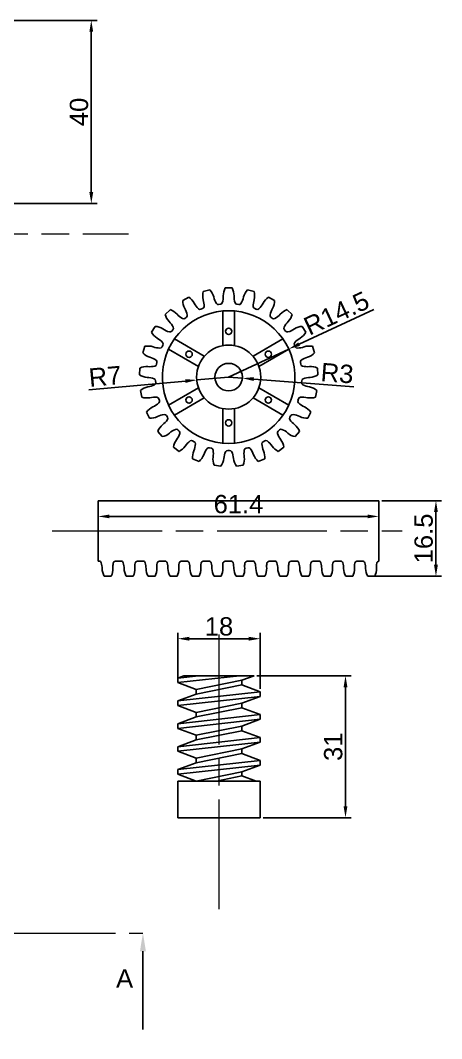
# Model space of a CAD drawing. Header units: millimetres. Extents: x -346 to -70, y -6 to 246.
# Drawn here: x -162.1 to -70, y 2.6 to 225 of the extents above; entities that cross this region are included whole.
import ezdxf
from ezdxf import colors
from ezdxf.entities.mleader import LeaderData, LeaderLine
from ezdxf.math import Vec2, Vec3

# ---------------------------------------------------------------- set-up
doc = ezdxf.new("R2010")
doc.units = ezdxf.units.MM
doc.linetypes.add('ACAD_ISO02W100', pattern=[15, 12, -3])
doc.linetypes.add('ACAD_ISO08W100', pattern=[36, 24, -3, 6, -3])
doc.layers.add('axis', color=7, linetype='ACAD_ISO08W100', lineweight=5)
doc.layers.add('hidden_line', color=7, linetype='ACAD_ISO02W100', lineweight=5)
doc.styles.get("Standard").update_dxf_attribs({"font": 'arial.ttf'})
doc.dimstyles.new('ISO-25', dxfattribs={"dimtxt": 4, "dimasz": 2.5, "dimexe": 1.25, "dimexo": 0.625, "dimtad": 1, "dimdsep": 46, "dimtxsty": 'Standard', "dimcen": 2.5, "dimadec": 0, "dimazin": 0, "dimtfac": 1, "dimtmove": 0, "dimatfit": 3, "dimfxl": 1, "dimarcsym": 0})

# ---------------------------------------------------------------- blocks, each defined once
blk = doc.blocks.new('*D11')
at = {"color": 0, "lineweight": -2, "transparency": 16777216}
for p, q in [((-227.72, 225.03), (-145.38, 225.03)), ((-146.63, 222.53), (-146.63, 187.53)), ((-227.72, 185.03), (-145.38, 185.03))]:
    blk.add_line(p, q, dxfattribs=at)
at = {"color": 0, "transparency": 16777216}
for points in [[(-147.05, 222.53), (-146.21, 222.53), (-146.63, 225.03)], [(-147.05, 187.53), (-146.21, 187.53), (-146.63, 185.03)]]:
    blk.add_solid(points, dxfattribs=at)
at = {"layer": 'Defpoints', "color": 0, "transparency": 16777216}
for p in [(-228.35, 225.03), (-228.35, 185.03), (-146.63, 185.03)]:
    blk.add_point(p, dxfattribs=at)
at = {"color": 0, "transparency": 16777216, "insert": (-149.3, 205.03), "char_height": 4, "attachment_point": 5, "rotation": 90}
blk.add_mtext('40', dxfattribs=at)
blk = doc.blocks.new('*D14')
at = {"color": 0, "lineweight": -2, "transparency": 16777216}
for p, q in [((-84.88, 161.91), (-101.19, 154.3)), ((-116.6, 147.11), (-103.46, 153.25))]:
    blk.add_line(p, q, dxfattribs=at)
at = {"color": 0, "transparency": 16777216}
blk.add_solid([(-101.37, 154.68), (-101.02, 153.93), (-103.46, 153.25)], dxfattribs=at)
at = {"layer": 'Defpoints', "color": 0, "transparency": 16777216}
for p in [(-103.46, 153.25), (-116.6, 147.11)]:
    blk.add_point(p, dxfattribs=at)
at = {"color": 0, "transparency": 16777216, "insert": (-93.03, 161.05), "char_height": 4, "attachment_point": 5, "rotation": 25.0155}
blk.add_mtext('R14.5', dxfattribs=at)
blk = doc.blocks.new('*D15')
at = {"color": 0, "lineweight": -2, "transparency": 16777216}
for p, q in [((-116.6, 147.11), (-123.57, 146.48)), ((-147.2, 144.32), (-126.06, 146.25))]:
    blk.add_line(p, q, dxfattribs=at)
at = {"color": 0, "transparency": 16777216}
blk.add_solid([(-126.1, 146.67), (-126.02, 145.84), (-123.57, 146.48)], dxfattribs=at)
at = {"layer": 'Defpoints', "color": 0, "transparency": 16777216}
for p in [(-116.6, 147.11), (-123.57, 146.48)]:
    blk.add_point(p, dxfattribs=at)
at = {"color": 0, "transparency": 16777216, "insert": (-143.61, 147.29), "char_height": 4, "attachment_point": 5, "rotation": 5.2086}
blk.add_mtext('R7', dxfattribs=at)
blk = doc.blocks.new('*D16')
at = {"color": 0, "lineweight": -2, "transparency": 16777216}
for p, q in [((-116.6, 147.11), (-113.61, 146.88)), ((-89.24, 144.99), (-111.11, 146.69))]:
    blk.add_line(p, q, dxfattribs=at)
at = {"color": 0, "transparency": 16777216}
blk.add_solid([(-111.08, 147.1), (-111.15, 146.27), (-113.61, 146.88)], dxfattribs=at)
at = {"layer": 'Defpoints', "color": 0, "transparency": 16777216}
for p in [(-116.6, 147.11), (-113.61, 146.88)]:
    blk.add_point(p, dxfattribs=at)
at = {"color": 0, "transparency": 16777216, "insert": (-92.88, 147.95), "char_height": 4, "attachment_point": 5, "rotation": 355.556}
blk.add_mtext('R3', dxfattribs=at)
blk = doc.blocks.new('*D17')
at = {"color": 0, "lineweight": -2, "transparency": 16777216}
for p, q in [((-127.71, 81.01), (-127.71, 91.22)), ((-109.71, 79.01), (-109.71, 91.22)), ((-125.21, 89.97), (-112.21, 89.97))]:
    blk.add_line(p, q, dxfattribs=at)
at = {"color": 0, "transparency": 16777216}
for points in [[(-125.21, 90.39), (-125.21, 89.55), (-127.71, 89.97)], [(-112.21, 90.39), (-112.21, 89.55), (-109.71, 89.97)]]:
    blk.add_solid(points, dxfattribs=at)
at = {"layer": 'Defpoints', "color": 0, "transparency": 16777216}
for p in [(-109.71, 89.97), (-127.71, 80.38), (-109.71, 78.39)]:
    blk.add_point(p, dxfattribs=at)
at = {"color": 0, "transparency": 16777216, "insert": (-118.71, 92.64), "char_height": 4, "attachment_point": 5}
blk.add_mtext('18', dxfattribs=at)
blk = doc.blocks.new('*D18')
at = {"color": 0, "lineweight": -2, "transparency": 16777216}
for p, q in [((-110.41, 81.88), (-89.81, 81.88)), ((-91.06, 79.38), (-91.06, 53.38)), ((-109.08, 50.88), (-89.81, 50.88))]:
    blk.add_line(p, q, dxfattribs=at)
at = {"color": 0, "transparency": 16777216}
for points in [[(-91.48, 79.38), (-90.64, 79.38), (-91.06, 81.88)], [(-91.48, 53.38), (-90.64, 53.38), (-91.06, 50.88)]]:
    blk.add_solid(points, dxfattribs=at)
at = {"layer": 'Defpoints', "color": 0, "transparency": 16777216}
for p in [(-111.03, 81.88), (-109.71, 50.88), (-91.06, 50.88)]:
    blk.add_point(p, dxfattribs=at)
at = {"color": 0, "transparency": 16777216, "insert": (-93.73, 66.38), "char_height": 4, "attachment_point": 5, "rotation": 90}
blk.add_mtext('31', dxfattribs=at)
blk = doc.blocks.new('*D19')
at = {"color": 0, "lineweight": -2, "transparency": 16777216}
for p, q in [((-83.12, 120.12), (-70.04, 120.12)), ((-71.29, 117.62), (-71.29, 106.12)), ((-84.8, 103.62), (-70.04, 103.62))]:
    blk.add_line(p, q, dxfattribs=at)
at = {"color": 0, "transparency": 16777216}
for points in [[(-71.71, 117.62), (-70.87, 117.62), (-71.29, 120.12)], [(-71.71, 106.12), (-70.87, 106.12), (-71.29, 103.62)]]:
    blk.add_solid(points, dxfattribs=at)
at = {"layer": 'Defpoints', "color": 0, "transparency": 16777216}
for p in [(-83.75, 120.12), (-85.43, 103.62), (-71.29, 103.62)]:
    blk.add_point(p, dxfattribs=at)
at = {"color": 0, "transparency": 16777216, "insert": (-73.96, 111.87), "char_height": 4, "attachment_point": 5, "rotation": 90}
blk.add_mtext('16.5', dxfattribs=at)
blk = doc.blocks.new('*D20')
at = {"color": 0, "lineweight": -2, "transparency": 16777216}
for p, q in [((-145.15, 119.49), (-145.15, 115.43)), ((-83.75, 119.49), (-83.75, 115.43)), ((-142.65, 116.68), (-86.25, 116.68))]:
    blk.add_line(p, q, dxfattribs=at)
at = {"color": 0, "transparency": 16777216}
for points in [[(-142.65, 117.1), (-142.65, 116.27), (-145.15, 116.68)], [(-86.25, 117.1), (-86.25, 116.27), (-83.75, 116.68)]]:
    blk.add_solid(points, dxfattribs=at)
at = {"layer": 'Defpoints', "color": 0, "transparency": 16777216}
for p in [(-145.15, 120.12), (-83.75, 120.12), (-83.75, 116.68)]:
    blk.add_point(p, dxfattribs=at)
at = {"color": 0, "transparency": 16777216, "insert": (-114.45, 119.35), "char_height": 4, "attachment_point": 5}
blk.add_mtext('61.4', dxfattribs=at)

msp = doc.modelspace()

# ---------------------------------------------------------------- linework, layer by layer
for p, q in [((-120.721, 166.188), (-122.174, 165.815)), ((-115.848, 166.614), (-117.348, 166.614)), ((-111.022, 165.815), (-112.475, 166.188)), ((-125.335, 164.563), (-126.65, 163.841)), ((-118.797, 162.962), (-118.403, 163.012)), ((-118.797, 162.962), (-118.403, 163.012)), ((-114.787, 163.011), (-114.393, 162.961)), ((-114.787, 163.011), (-114.393, 162.961)), ((-106.547, 163.841), (-107.861, 164.563)), ((-129.4, 161.842), (-130.493, 160.815)), ((-126.16, 159.942), (-125.839, 160.176)), ((-126.16, 159.942), (-125.839, 160.176)), ((-122.669, 161.917), (-122.3, 162.063)), ((-122.669, 161.917), (-122.3, 162.063)), ((-117.868, 161.558), (-117.868, 153.998)), ((-115.328, 161.558), (-115.328, 153.998)), ((-110.89, 162.061), (-110.521, 161.915)), ((-110.89, 162.061), (-110.521, 161.915)), ((-107.352, 160.172), (-107.031, 159.939)), ((-107.352, 160.172), (-107.031, 159.939)), ((-102.703, 160.815), (-103.796, 161.842)), ((-132.661, 158.196), (-133.464, 156.929)), ((-99.732, 156.929), (-100.536, 158.196)), ((-129.05, 157.161), (-128.797, 157.467)), ((-129.05, 157.161), (-128.797, 157.467)), ((-104.395, 157.463), (-104.142, 157.157)), ((-104.395, 157.463), (-104.142, 157.157)), ((-134.912, 153.853), (-135.375, 152.426)), ((-131.157, 153.749), (-130.988, 154.108)), ((-131.157, 153.749), (-130.988, 154.108)), ((-128.472, 155.436), (-121.925, 151.656)), ((-104.724, 155.436), (-111.272, 151.656)), ((-102.205, 154.103), (-102.036, 153.743)), ((-102.205, 154.103), (-102.036, 153.743)), ((-97.821, 152.426), (-98.284, 153.853)), ((-129.742, 153.236), (-123.195, 149.456)), ((-103.454, 153.236), (-110.002, 149.456)), ((-136.013, 149.087), (-136.107, 147.59)), ((-132.35, 149.92), (-132.276, 150.31)), ((-132.35, 149.92), (-132.276, 150.31)), ((-100.919, 150.304), (-100.845, 149.914)), ((-100.919, 150.304), (-100.845, 149.914)), ((-97.089, 147.59), (-97.184, 149.087)), ((-115.328, 147.114), (-115.328, 147.114)), ((-132.553, 145.914), (-132.578, 146.311)), ((-132.553, 145.914), (-132.578, 146.311)), ((-129.742, 140.992), (-123.195, 144.772)), ((-103.454, 140.992), (-110.002, 144.772)), ((-100.619, 146.305), (-100.644, 145.908)), ((-100.619, 146.305), (-100.644, 145.908)), ((-135.893, 144.197), (-135.612, 142.723)), ((-131.753, 141.984), (-131.876, 142.362)), ((-131.753, 141.984), (-131.876, 142.362)), ((-128.472, 138.792), (-121.925, 142.572)), ((-104.724, 138.792), (-111.272, 142.572)), ((-101.322, 142.356), (-101.445, 141.978)), ((-101.322, 142.356), (-101.445, 141.978)), ((-97.584, 142.723), (-97.303, 144.197)), ((-117.868, 132.67), (-117.868, 140.23)), ((-115.328, 132.67), (-115.328, 140.23)), ((-134.562, 139.49), (-133.923, 138.133)), ((-130.002, 138.376), (-130.214, 138.712)), ((-130.002, 138.376), (-130.214, 138.712)), ((-102.985, 138.706), (-103.198, 138.371)), ((-102.985, 138.706), (-103.198, 138.371)), ((-99.273, 138.133), (-98.635, 139.49)), ((-132.101, 135.262), (-131.145, 134.106)), ((-127.407, 135.317), (-127.697, 135.589)), ((-127.407, 135.317), (-127.697, 135.589)), ((-105.504, 135.585), (-105.793, 135.313)), ((-105.504, 135.585), (-105.793, 135.313)), ((-102.051, 134.106), (-101.095, 135.262)), ((-128.667, 131.779), (-127.453, 130.897)), ((-124.134, 133), (-124.482, 133.191)), ((-124.134, 133), (-124.482, 133.191)), ((-120.387, 131.569), (-120.772, 131.668)), ((-120.387, 131.569), (-120.772, 131.668)), ((-112.43, 131.666), (-112.815, 131.568)), ((-112.43, 131.666), (-112.815, 131.568)), ((-108.719, 133.188), (-109.067, 132.997)), ((-108.719, 133.188), (-109.067, 132.997)), ((-105.743, 130.897), (-104.529, 131.779)), ((-124.474, 129.259), (-123.079, 128.707)), ((-116.403, 131.115), (-116.8, 131.115)), ((-116.403, 131.115), (-116.8, 131.115)), ((-110.117, 128.707), (-108.722, 129.259)), ((-119.786, 127.862), (-118.298, 127.674)), ((-114.898, 127.674), (-113.41, 127.862)), ((-83.749, 120.119), (-145.146, 120.119)), ((-145.146, 120.119), (-145.146, 106.899)), ((-83.749, 106.899), (-83.749, 120.119)), ((-144.925, 106.899), (-145.146, 106.899)), ((-145.146, 106.899), (-145.146, 106.899)), ((-145.146, 106.899), (-145.146, 106.899)), ((-145.146, 106.899), (-145.146, 106.899)), ((-145.146, 106.899), (-145.146, 106.899)), ((-145.146, 106.899), (-145.146, 106.899)), ((-140.125, 106.899), (-141.349, 106.899)), ((-135.325, 106.899), (-136.549, 106.899)), ((-130.525, 106.899), (-131.749, 106.899)), ((-125.725, 106.899), (-126.949, 106.899)), ((-120.925, 106.899), (-122.149, 106.899)), ((-116.125, 106.899), (-117.349, 106.899)), ((-111.325, 106.899), (-112.549, 106.899)), ((-106.525, 106.899), (-107.749, 106.899)), ((-101.725, 106.899), (-102.949, 106.899)), ((-96.925, 106.899), (-98.149, 106.899)), ((-92.125, 106.899), (-93.349, 106.899)), ((-87.325, 106.899), (-88.549, 106.899)), ((-142.262, 103.616), (-143.794, 103.616)), ((-137.462, 103.616), (-138.994, 103.616)), ((-132.662, 103.616), (-134.194, 103.616)), ((-127.862, 103.616), (-129.394, 103.616)), ((-123.062, 103.616), (-124.594, 103.616)), ((-118.262, 103.616), (-119.794, 103.616)), ((-113.462, 103.616), (-114.994, 103.616)), ((-108.662, 103.616), (-110.194, 103.616)), ((-103.862, 103.616), (-105.394, 103.616)), ((-99.062, 103.616), (-100.594, 103.616)), ((-94.262, 103.616), (-95.794, 103.616)), ((-89.462, 103.616), (-90.994, 103.616)), ((-84.662, 103.616), (-86.194, 103.616)), ((-109.697, 83.383), (-109.697, 83.383)), ((-109.697, 83.383), (-109.697, 83.383)), ((-127.707, 81.383), (-126.373, 81.883)), ((-127.707, 80.383), (-114.199, 81.883)), ((-123.204, 81.883), (-127.707, 81.383)), ((-127.707, 81.383), (-127.707, 81.383)), ((-127.707, 81.383), (-127.707, 81.383)), ((-127.707, 80.383), (-127.707, 81.383)), ((-127.707, 80.383), (-123.707, 78.883)), ((-111.03, 81.883), (-126.373, 81.883)), ((-113.697, 80.883), (-123.707, 78.883)), ((-111.03, 81.883), (-113.697, 80.883)), ((-113.697, 80.883), (-113.697, 79.883)), ((-113.697, 79.883), (-113.697, 80.883)), ((-109.697, 78.383), (-127.707, 76.383)), ((-127.707, 76.383), (-123.707, 77.883)), ((-123.707, 77.883), (-113.697, 79.883)), ((-123.707, 78.883), (-123.707, 77.883)), ((-109.697, 78.383), (-113.697, 79.883)), ((-109.707, 77.379), (-109.707, 78.386)), ((-109.697, 78.383), (-109.697, 78.383)), ((-109.697, 78.383), (-109.697, 78.383)), ((-109.697, 77.383), (-109.697, 78.383)), ((-109.697, 77.383), (-109.697, 78.383)), ((-127.707, 75.383), (-109.697, 77.383)), ((-127.707, 76.383), (-127.707, 76.383)), ((-127.707, 76.383), (-127.707, 76.383)), ((-127.707, 75.383), (-127.707, 76.383)), ((-123.707, 73.883), (-113.697, 75.883)), ((-109.697, 77.383), (-113.697, 75.883)), ((-113.697, 75.883), (-113.697, 74.883)), ((-113.697, 75.883), (-113.697, 74.883)), ((-127.707, 75.383), (-123.707, 73.883)), ((-113.697, 74.883), (-123.707, 72.883)), ((-123.707, 73.883), (-123.707, 72.883)), ((-109.697, 73.383), (-113.697, 74.883)), ((-127.707, 71.383), (-109.697, 73.383)), ((-127.707, 71.383), (-123.707, 72.883)), ((-109.697, 72.383), (-127.707, 70.383)), ((-127.707, 71.383), (-127.707, 71.383)), ((-127.707, 71.383), (-127.707, 71.383)), ((-127.707, 70.383), (-127.707, 71.383)), ((-127.707, 70.383), (-127.707, 71.383)), ((-109.697, 72.383), (-113.697, 70.883)), ((-109.707, 72.379), (-109.707, 73.386)), ((-109.697, 73.383), (-109.697, 73.383)), ((-109.697, 73.383), (-109.697, 73.383)), ((-109.697, 72.383), (-109.697, 73.383)), ((-109.697, 73.383), (-109.697, 72.383)), ((-127.707, 70.383), (-123.707, 68.883)), ((-123.707, 68.883), (-113.697, 70.883)), ((-123.707, 67.883), (-113.697, 69.883)), ((-113.697, 70.883), (-113.697, 69.883)), ((-109.697, 68.383), (-113.697, 69.883)), ((-127.707, 66.383), (-109.697, 68.383)), ((-127.707, 66.383), (-123.707, 67.883)), ((-127.707, 65.383), (-109.697, 67.383)), ((-123.707, 68.883), (-123.707, 67.883)), ((-118.707, 68.883), (-118.707, 68.883)), ((-118.707, 68.883), (-118.707, 68.883)), ((-118.707, 68.883), (-118.707, 68.883)), ((-118.707, 68.883), (-118.707, 68.883)), ((-109.697, 67.383), (-113.697, 65.883)), ((-109.707, 67.379), (-109.707, 68.386)), ((-109.697, 68.383), (-109.697, 68.383)), ((-109.697, 68.383), (-109.697, 68.383)), ((-109.697, 67.383), (-109.697, 68.383)), ((-127.707, 66.383), (-127.707, 66.383)), ((-127.707, 66.383), (-127.707, 66.383)), ((-127.707, 65.383), (-127.707, 66.383)), ((-127.707, 65.383), (-123.707, 63.883)), ((-123.707, 63.883), (-113.697, 65.883)), ((-113.697, 64.883), (-123.707, 62.883)), ((-113.697, 65.883), (-113.697, 64.883)), ((-113.697, 65.883), (-113.697, 64.883)), ((-109.697, 63.383), (-113.697, 64.883)), ((-109.697, 63.383), (-127.707, 61.383)), ((-127.707, 61.383), (-123.707, 62.883)), ((-127.707, 60.383), (-109.697, 62.383)), ((-123.707, 62.883), (-123.707, 63.883)), ((-123.707, 63.883), (-123.707, 62.883)), ((-109.697, 62.383), (-113.697, 60.883)), ((-109.707, 62.379), (-109.707, 63.386)), ((-109.697, 63.383), (-109.697, 63.383)), ((-109.697, 63.383), (-109.697, 63.383)), ((-109.697, 62.383), (-109.697, 63.383)), ((-109.697, 62.383), (-109.697, 63.383)), ((-127.707, 61.383), (-127.707, 61.383)), ((-127.707, 61.383), (-127.707, 61.383)), ((-127.707, 60.383), (-127.707, 61.383)), ((-127.707, 60.383), (-123.707, 58.883)), ((-113.697, 60.883), (-123.707, 58.883)), ((-113.707, 60.052), (-119.232, 58.883)), ((-113.697, 60.883), (-113.707, 60.052)), ((-110.589, 58.883), (-113.707, 60.052)), ((-127.707, 58.883), (-127.707, 50.883)), ((-127.707, 50.883), (-127.707, 58.883)), ((-127.707, 58.883), (-109.707, 58.883)), ((-127.707, 58.883), (-123.707, 58.883)), ((-109.707, 58.883), (-113.707, 58.883)), ((-109.707, 50.883), (-109.707, 58.883)), ((-109.707, 50.883), (-109.707, 58.883)), ((-109.707, 58.552), (-109.707, 58.552)), ((-109.707, 58.552), (-109.707, 58.552)), ((-109.707, 57.552), (-109.707, 58.552)), ((-127.707, 50.883), (-109.707, 50.883))]:
    msp.add_line(p, q)
for centre, radius in [((-116.598, 157.114), 0.7), ((-116.598, 147.114), 7), ((-125.258, 152.114), 0.7), ((-107.938, 152.114), 0.7), ((-116.598, 147.114), 3), ((-125.258, 142.114), 0.7), ((-107.938, 142.114), 0.7), ((-116.598, 137.114), 0.7)]:
    msp.add_circle(centre, radius)
for centre, radius, start, end in [((-118.478, 164.93), 3.8, 166.52975, 193.78581), ((-123.533, 163.632), 3.8, 15.01419, 42.27025), ((-123.533, 163.632), 3.8, 15.01419, 42.27025), ((-115.718, 165.456), 4.229, 191.4562, 212.41643), ((-115.718, 165.456), 4.229, 191.4562, 212.41643), ((-122.012, 164.661), 4.229, 341.98357, 2.9438), ((-113.989, 164.838), 3.8, 152.12975, 179.38581), ((-119.207, 164.838), 3.8, 0.61419, 27.87025), ((-119.207, 164.838), 3.8, 0.61419, 27.87025), ((-111.184, 164.661), 4.229, 177.0562, 198.01643), ((-111.184, 164.661), 4.229, 177.0562, 198.01643), ((-117.478, 165.456), 4.229, 327.58357, 348.5438), ((-109.663, 163.632), 3.8, 137.72975, 164.98581), ((-114.718, 164.93), 3.8, 346.21419, 13.47025), ((-114.718, 164.93), 3.8, 346.21419, 13.47025), ((-122.85, 163.902), 3.8, 180.92975, 208.18581), ((-127.423, 161.388), 3.8, 29.41419, 56.67025), ((-127.423, 161.388), 3.8, 29.41419, 56.67025), ((-120.307, 165.099), 4.229, 205.8562, 226.81643), ((-120.307, 165.099), 4.229, 205.8562, 226.81643), ((-122.484, 162.528), 0.5, 290.89979, 356.38357), ((-126.205, 162.764), 4.229, 356.38357, 17.3438), ((-118.866, 163.457), 0.5, 212.41643, 277.90021), ((-118.466, 163.508), 0.5, 276.49979, 341.98357), ((-114.73, 163.508), 0.5, 198.01643, 263.50021), ((-114.33, 163.457), 0.5, 262.09979, 327.58357), ((-106.991, 162.764), 4.229, 162.6562, 183.61643), ((-106.991, 162.764), 4.229, 162.6562, 183.61643), ((-110.712, 162.528), 0.5, 183.61643, 249.10021), ((-112.889, 165.099), 4.229, 313.18357, 334.1438), ((-105.773, 161.388), 3.8, 123.32975, 150.58581), ((-110.346, 163.902), 3.8, 331.81419, 359.07025), ((-110.346, 163.902), 3.8, 331.81419, 359.07025), ((-116.598, 147.114), 14.5, 95.02476, 84.97524), ((-126.829, 161.82), 3.8, 195.32975, 222.58581), ((-130.633, 158.248), 3.8, 43.81419, 71.07025), ((-130.633, 158.248), 3.8, 43.81419, 71.07025), ((-124.664, 163.611), 4.229, 220.2562, 241.21643), ((-124.664, 163.611), 4.229, 220.2562, 241.21643), ((-129.795, 159.883), 4.229, 10.78357, 31.7438), ((-126.133, 160.58), 0.5, 305.29979, 10.78357), ((-122.859, 162.38), 0.5, 226.81643, 292.30021), ((-116.598, 147.114), 14.5, 84.97524, 95.02476), ((-110.337, 162.38), 0.5, 247.69979, 313.18357), ((-107.063, 160.58), 0.5, 169.21643, 234.70021), ((-103.401, 159.883), 4.229, 148.2562, 169.21643), ((-103.401, 159.883), 4.229, 148.2562, 169.21643), ((-108.533, 163.611), 4.229, 298.78357, 319.7438), ((-102.563, 158.248), 3.8, 108.92975, 136.18581), ((-106.367, 161.82), 3.8, 317.41419, 344.67025), ((-106.367, 161.82), 3.8, 317.41419, 344.67025), ((-132.961, 154.408), 3.8, 58.21419, 85.47025), ((-132.961, 154.408), 3.8, 58.21419, 85.47025), ((-132.556, 156.199), 4.229, 25.18357, 46.1438), ((-129.182, 157.786), 0.5, 319.69979, 25.18357), ((-126.459, 160.343), 0.5, 241.21643, 306.70021), ((-106.737, 160.343), 0.5, 233.29979, 298.78357), ((-104.014, 157.786), 0.5, 154.81643, 220.30021), ((-100.64, 156.199), 4.229, 133.8562, 154.81643), ((-100.64, 156.199), 4.229, 133.8562, 154.81643), ((-100.235, 154.408), 3.8, 94.52975, 121.78581), ((-130.165, 158.814), 3.8, 209.72975, 236.98581), ((-128.513, 161.087), 4.229, 234.6562, 255.61643), ((-128.513, 161.087), 4.229, 234.6562, 255.61643), ((-129.439, 157.475), 0.5, 255.61643, 321.10021), ((-103.757, 157.475), 0.5, 218.89979, 284.38357), ((-104.683, 161.087), 4.229, 284.38357, 305.3438), ((-103.032, 158.814), 3.8, 303.01419, 330.27025), ((-103.032, 158.814), 3.8, 303.01419, 330.27025), ((-134.261, 150.109), 3.8, 72.61419, 99.87025), ((-134.261, 150.109), 3.8, 72.61419, 99.87025), ((-131.614, 157.685), 4.229, 249.0562, 270.01643), ((-131.614, 157.685), 4.229, 249.0562, 270.01643), ((-134.314, 151.945), 4.229, 39.58357, 60.5438), ((-131.612, 153.956), 0.5, 270.01643, 335.50021), ((-131.441, 154.321), 0.5, 334.09979, 39.58357), ((-101.755, 154.321), 0.5, 140.41643, 205.90021), ((-98.882, 151.945), 4.229, 119.4562, 140.41643), ((-98.882, 151.945), 4.229, 119.4562, 140.41643), ((-101.584, 153.956), 0.5, 204.49979, 269.98357), ((-101.583, 157.685), 4.229, 269.98357, 290.9438), ((-98.936, 150.109), 3.8, 80.12975, 107.38581), ((-132.648, 155.072), 3.8, 224.12975, 251.38581), ((-134.959, 147.388), 4.229, 53.98357, 74.9438), ((-98.237, 147.388), 4.229, 105.0562, 126.01643), ((-98.237, 147.388), 4.229, 105.0562, 126.01643), ((-100.548, 155.072), 3.8, 288.61419, 315.87025), ((-100.548, 155.072), 3.8, 288.61419, 315.87025), ((-134.451, 145.623), 3.8, 87.01419, 114.27025), ((-134.451, 145.623), 3.8, 87.01419, 114.27025), ((-133.771, 153.619), 4.229, 263.4562, 284.41643), ((-133.771, 153.619), 4.229, 263.4562, 284.41643), ((-132.842, 150.007), 0.5, 284.41643, 349.90021), ((-132.767, 150.404), 0.5, 348.49979, 53.98357), ((-100.429, 150.404), 0.5, 126.01643, 191.50021), ((-100.354, 150.007), 0.5, 190.09979, 255.58357), ((-99.425, 153.619), 4.229, 255.58357, 276.5438), ((-98.746, 145.623), 3.8, 65.72975, 92.98581), ((-134.123, 150.831), 3.8, 238.52975, 265.78581), ((-134.451, 142.813), 4.229, 68.38357, 89.3438), ((-98.746, 142.813), 4.229, 90.6562, 111.61643), ((-98.746, 142.813), 4.229, 90.6562, 111.61643), ((-99.073, 150.831), 3.8, 274.21419, 301.47025), ((-99.073, 150.831), 3.8, 274.21419, 301.47025), ((-133.519, 141.23), 3.8, 101.41419, 128.67025), ((-133.519, 141.23), 3.8, 101.41419, 128.67025), ((-134.849, 149.144), 4.229, 277.8562, 298.81643), ((-134.849, 149.144), 4.229, 277.8562, 298.81643), ((-133.077, 146.279), 0.5, 2.89979, 68.38357), ((-133.052, 145.877), 0.5, 298.81643, 4.30021), ((-100.145, 145.877), 0.5, 175.69979, 241.18357), ((-100.119, 146.279), 0.5, 111.61643, 177.10021), ((-98.347, 149.144), 4.229, 241.18357, 262.1438), ((-99.677, 141.23), 3.8, 51.32975, 78.58581), ((-134.497, 146.356), 3.8, 252.92975, 280.18581), ((-132.82, 138.508), 4.229, 82.78357, 103.7438), ((-132.352, 142.207), 0.5, 17.29979, 82.78357), ((-100.845, 142.207), 0.5, 97.21643, 162.70021), ((-100.376, 138.508), 4.229, 76.2562, 97.21643), ((-100.376, 138.508), 4.229, 76.2562, 97.21643), ((-98.699, 146.356), 3.8, 259.81419, 287.07025), ((-98.699, 146.356), 3.8, 259.81419, 287.07025), ((-131.524, 137.207), 3.8, 115.81419, 143.07025), ((-131.524, 137.207), 3.8, 115.81419, 143.07025), ((-134.78, 144.541), 4.229, 292.2562, 313.21643), ((-134.78, 144.541), 4.229, 292.2562, 313.21643), ((-132.227, 141.824), 0.5, 313.21643, 18.70021), ((-100.969, 141.824), 0.5, 161.29979, 226.78357), ((-98.416, 144.541), 4.229, 226.78357, 247.7438), ((-101.672, 137.207), 3.8, 36.92975, 64.18581), ((-133.746, 141.928), 3.8, 267.32975, 294.58581), ((-130.17, 134.744), 4.229, 97.18357, 118.1438), ((-130.636, 138.444), 0.5, 31.69979, 97.18357), ((-130.42, 138.103), 0.5, 327.61643, 33.10021), ((-102.776, 138.103), 0.5, 146.89979, 212.38357), ((-102.56, 138.444), 0.5, 82.81643, 148.30021), ((-103.026, 134.744), 4.229, 61.8562, 82.81643), ((-103.026, 134.744), 4.229, 61.8562, 82.81643), ((-99.45, 141.928), 3.8, 245.41419, 272.67025), ((-99.45, 141.928), 3.8, 245.41419, 272.67025), ((-128.591, 133.806), 3.8, 130.21419, 157.47025), ((-128.591, 133.806), 3.8, 130.21419, 157.47025), ((-133.569, 140.1), 4.229, 306.6562, 327.61643), ((-133.569, 140.1), 4.229, 306.6562, 327.61643), ((-126.668, 131.758), 4.229, 111.58357, 132.5438), ((-128.039, 135.225), 0.5, 46.09979, 111.58357), ((-105.157, 135.225), 0.5, 68.41643, 133.90021), ((-106.529, 131.758), 4.229, 47.4562, 68.41643), ((-106.529, 131.758), 4.229, 47.4562, 68.41643), ((-99.627, 140.1), 4.229, 212.38357, 233.3438), ((-104.605, 133.806), 3.8, 22.52975, 49.78581), ((-131.918, 137.827), 3.8, 281.72975, 308.98581), ((-131.292, 136.1), 4.229, 321.0562, 342.01643), ((-131.292, 136.1), 4.229, 321.0562, 342.01643), ((-127.745, 134.949), 0.5, 342.01643, 47.50021), ((-105.451, 134.949), 0.5, 132.49979, 197.98357), ((-101.904, 136.1), 4.229, 197.98357, 218.9438), ((-101.279, 137.827), 3.8, 231.01419, 258.27025), ((-101.279, 137.827), 3.8, 231.01419, 258.27025), ((-124.905, 131.242), 3.8, 144.61419, 171.87025), ((-124.905, 131.242), 3.8, 144.61419, 171.87025), ((-129.127, 134.309), 3.8, 296.12975, 323.38581), ((-122.532, 129.736), 4.229, 125.98357, 146.9438), ((-124.723, 132.753), 0.5, 60.49979, 125.98357), ((-128.091, 132.792), 4.229, 335.4562, 356.41643), ((-128.091, 132.792), 4.229, 335.4562, 356.41643), ((-124.37, 132.559), 0.5, 356.41643, 61.90021), ((-118.024, 128.806), 4.229, 140.38357, 161.3438), ((-120.896, 131.184), 0.5, 74.89979, 140.38357), ((-120.506, 131.083), 0.5, 10.81643, 76.30021), ((-112.69, 131.083), 0.5, 103.69979, 169.18357), ((-112.3, 131.184), 0.5, 39.61643, 105.10021), ((-115.172, 128.806), 4.229, 18.6562, 39.61643), ((-115.172, 128.806), 4.229, 18.6562, 39.61643), ((-108.826, 132.559), 0.5, 118.09979, 183.58357), ((-105.105, 132.792), 4.229, 183.58357, 204.5438), ((-108.473, 132.753), 0.5, 54.01643, 119.50021), ((-110.664, 129.736), 4.229, 33.0562, 54.01643), ((-110.664, 129.736), 4.229, 33.0562, 54.01643), ((-104.069, 134.309), 3.8, 216.61419, 243.87025), ((-104.069, 134.309), 3.8, 216.61419, 243.87025), ((-108.291, 131.242), 3.8, 8.12975, 35.38581), ((-120.697, 129.674), 3.8, 159.01419, 186.27025), ((-120.697, 129.674), 3.8, 159.01419, 186.27025), ((-125.549, 131.595), 3.8, 310.52975, 337.78581), ((-116.231, 129.203), 3.8, 173.41419, 200.67025), ((-116.231, 129.203), 3.8, 173.41419, 200.67025), ((-124.168, 130.384), 4.229, 349.8562, 10.81643), ((-124.168, 130.384), 4.229, 349.8562, 10.81643), ((-121.408, 129.857), 3.8, 324.92975, 352.18581), ((-113.426, 129.027), 4.229, 154.78357, 175.7438), ((-116.8, 130.615), 0.5, 89.29979, 154.78357), ((-116.396, 130.615), 0.5, 25.21643, 90.70021), ((-119.77, 129.027), 4.229, 4.2562, 25.21643), ((-119.77, 129.027), 4.229, 4.2562, 25.21643), ((-111.788, 129.857), 3.8, 187.81419, 215.07025), ((-111.788, 129.857), 3.8, 187.81419, 215.07025), ((-116.965, 129.203), 3.8, 339.32975, 6.58581), ((-109.028, 130.384), 4.229, 169.18357, 190.1438), ((-107.648, 131.595), 3.8, 202.21419, 229.47025), ((-107.648, 131.595), 3.8, 202.21419, 229.47025), ((-112.5, 129.674), 3.8, 353.72975, 20.98581), ((-144.925, 106.399), 0.5, 16.68047, 90), ((-141.349, 106.399), 0.5, 90, 169.94034), ((-140.125, 106.399), 0.5, 16.68047, 90), ((-136.549, 106.399), 0.5, 90, 169.94034), ((-135.325, 106.399), 0.5, 16.68047, 90), ((-131.749, 106.399), 0.5, 90, 169.94034), ((-130.525, 106.399), 0.5, 16.68047, 90), ((-126.949, 106.399), 0.5, 90, 169.94034), ((-125.725, 106.399), 0.5, 16.68047, 90), ((-122.149, 106.399), 0.5, 90, 169.94034), ((-120.925, 106.399), 0.5, 16.68047, 90), ((-117.349, 106.399), 0.5, 90, 169.94034), ((-116.125, 106.399), 0.5, 16.68047, 90), ((-112.549, 106.399), 0.5, 90, 169.94034), ((-111.325, 106.399), 0.5, 16.68047, 90), ((-107.749, 106.399), 0.5, 90, 169.94034), ((-106.525, 106.399), 0.5, 16.68047, 90), ((-102.949, 106.399), 0.5, 90, 169.94034), ((-101.725, 106.399), 0.5, 16.68047, 90), ((-98.149, 106.399), 0.5, 90, 169.94034), ((-96.925, 106.399), 0.5, 16.68047, 90), ((-93.349, 106.399), 0.5, 90, 169.94034), ((-92.125, 106.399), 0.5, 16.68047, 90), ((-88.549, 106.399), 0.5, 90, 169.94034), ((-87.325, 106.399), 0.5, 16.68047, 90), ((-83.749, 106.399), 0.5, 90, 169.94034), ((-148.497, 105.329), 4.229, 359.27378, 16.68047), ((-140.473, 105.463), 3.8, 182.83177, 209.08148), ((-145.688, 105.261), 3.8, 334.34733, 1.60339), ((-137.677, 105.748), 4.229, 169.94034, 185.16138), ((-143.697, 105.329), 4.229, 359.27378, 16.68047), ((-135.673, 105.463), 3.8, 182.83177, 209.08148), ((-140.888, 105.261), 3.8, 334.34733, 1.60339), ((-132.877, 105.748), 4.229, 169.94034, 185.16138), ((-138.897, 105.329), 4.229, 359.27378, 16.68047), ((-130.873, 105.463), 3.8, 182.83177, 209.08148), ((-136.088, 105.261), 3.8, 334.34733, 1.60339), ((-128.077, 105.748), 4.229, 169.94034, 185.16138), ((-134.097, 105.329), 4.229, 359.27378, 16.68047), ((-126.073, 105.463), 3.8, 182.83177, 209.08148), ((-131.288, 105.261), 3.8, 334.34733, 1.60339), ((-123.277, 105.748), 4.229, 169.94034, 185.16138), ((-129.297, 105.329), 4.229, 359.27378, 16.68047), ((-121.273, 105.463), 3.8, 182.83177, 209.08148), ((-126.488, 105.261), 3.8, 334.34733, 1.60339), ((-118.477, 105.748), 4.229, 169.94034, 185.16138), ((-124.497, 105.329), 4.229, 359.27378, 16.68047), ((-116.473, 105.463), 3.8, 182.83177, 209.08148), ((-121.688, 105.261), 3.8, 334.34733, 1.60339), ((-113.677, 105.748), 4.229, 169.94034, 185.16138), ((-119.697, 105.329), 4.229, 359.27378, 16.68047), ((-111.673, 105.463), 3.8, 182.83177, 209.08148), ((-116.888, 105.261), 3.8, 334.34733, 1.60339), ((-108.877, 105.748), 4.229, 169.94034, 185.16138), ((-114.897, 105.329), 4.229, 359.27378, 16.68047), ((-106.873, 105.463), 3.8, 182.83177, 209.08148), ((-112.088, 105.261), 3.8, 334.34733, 1.60339), ((-104.077, 105.748), 4.229, 169.94034, 185.16138), ((-110.097, 105.329), 4.229, 359.27378, 16.68047), ((-102.073, 105.463), 3.8, 182.83177, 209.08148), ((-107.288, 105.261), 3.8, 334.34733, 1.60339), ((-99.277, 105.748), 4.229, 169.94034, 185.16138), ((-105.297, 105.329), 4.229, 359.27378, 16.68047), ((-97.273, 105.463), 3.8, 182.83177, 209.08148), ((-102.488, 105.261), 3.8, 334.34733, 1.60339), ((-94.477, 105.748), 4.229, 169.94034, 185.16138), ((-100.497, 105.329), 4.229, 359.27378, 16.68047), ((-92.473, 105.463), 3.8, 182.83177, 209.08148), ((-97.688, 105.261), 3.8, 334.34733, 1.60339), ((-89.677, 105.748), 4.229, 169.94034, 185.16138), ((-95.697, 105.329), 4.229, 359.27378, 16.68047), ((-87.673, 105.463), 3.8, 182.83177, 209.08148), ((-92.888, 105.261), 3.8, 334.34733, 1.60339), ((-84.877, 105.748), 4.229, 169.94034, 185.16138), ((-90.897, 105.329), 4.229, 359.27378, 16.68047), ((-82.873, 105.463), 3.8, 182.83177, 209.08148), ((-88.088, 105.261), 3.8, 334.34733, 1.60339), ((-80.077, 105.748), 4.229, 169.94034, 185.16138)]:
    msp.add_arc(centre, radius, start, end)
at = {"layer": 'axis'}
for p, q in [((-328.488, 178.422), (-138.488, 178.422)), ((-155.146, 113.509), (-78.701, 113.509)), ((-118.707, 30.883), (-118.707, 90.883)), ((-345.339, 25.69), (-135.339, 25.69))]:
    msp.add_line(p, q, dxfattribs=at)

# ---------------------------------------------------------------- texts
at = {"layer": 'hidden_line'}
msp.add_text('A', height=4.045, dxfattribs=at).set_placement((-141.228, 13.719))

# ---------------------------------------------------------------- dimensions: what is measured, and where the dimension line sits
for base, p1, p2, picture, middle in [((-146.629, 185.032), (-228.35, 225.032), (-228.35, 185.032), '*D11', (-149.297, 205.032)), ((-71.291, 103.616), (-83.749, 120.119), (-85.428, 103.616), '*D19', (-73.959, 111.867)), ((-91.059, 50.883), (-111.03, 81.883), (-109.707, 50.883), '*D18', (-93.728, 66.383))]:
    dim = msp.add_linear_dim(base=base, p1=p1, p2=p2, angle=90, dimstyle='ISO-25')
    dim.commit()
    dim.dimension.update_dxf_attribs({"geometry": picture, "text_midpoint": middle})
dim = msp.add_radius_dim(center=(-116.598, 147.114), mpoint=(-103.458, 153.245), dimstyle='ISO-25')
dim.commit()
dim.dimension.update_dxf_attribs({"geometry": '*D14', "text_midpoint": (-93.033, 161.054)})
for mpoint, picture, middle in [((-123.569, 146.478), '*D15', (-143.368, 144.674)), ((-113.607, 146.881), '*D16', (-93.082, 145.286))]:
    dim = msp.add_radius_dim(center=(-116.598, 147.114), mpoint=mpoint, dimstyle='ISO-25')
    dim.commit()
    dim.dimension.update_dxf_attribs({"geometry": picture, "text_midpoint": middle, "dimtype": 164})
for base, p1, p2, picture, middle in [((-83.749, 116.684), (-145.146, 120.119), (-83.749, 120.119), '*D20', (-114.448, 119.351)), ((-109.707, 89.972), (-127.707, 80.383), (-109.707, 78.386), '*D17', (-118.707, 92.639))]:
    dim = msp.add_linear_dim(base=base, p1=p1, p2=p2, dimstyle='ISO-25')
    dim.commit()
    dim.dimension.update_dxf_attribs({"geometry": picture, "text_midpoint": middle})

# ---------------------------------------------------------------- leaders
ml = msp.add_multileader_mtext('Standard')
ml.set_content('', color=256)
ml.set_leader_properties()
ml.build(insert=Vec2(0, 0))
ctx = ml.context
ctx.base_point, ctx.plane_origin, ctx.plane_x_axis, ctx.plane_y_axis = Vec3(-135.339, 4.62), Vec3(-135.339, 25.69), Vec3(0, -1), Vec3(1, 0)
notes = []
notes.append((ctx, [(0, (1, 1, 0), (-135.339, 12.62), (0, -1), 8, [(0, [(-135.339, 25.69)], 0, [])])]))
ctx.mtext.insert, ctx.mtext.text_direction, ctx.mtext.rotation, ctx.mtext.flow_direction = Vec3(-133.339, 2.62), Vec3(0, -1), 4.712389, 5
for ctx, leaders in notes:
    for number, flags, end, landing, length, lines in leaders:
        leader = LeaderData()
        leader.index, (leader.has_last_leader_line, leader.has_dogleg_vector, leader.attachment_direction) = number, flags
        leader.last_leader_point, leader.dogleg_vector, leader.dogleg_length = Vec3(end), Vec3(landing), length
        for number, points, colour, breaks in lines:
            line = LeaderLine()
            line.index, line.vertices, line.color, line.breaks = number, Vec3.list(points), colors.encode_raw_color(colour), breaks
            leader.lines.append(line)
        ctx.leaders.append(leader)

doc.saveas('drawing.dxf')
